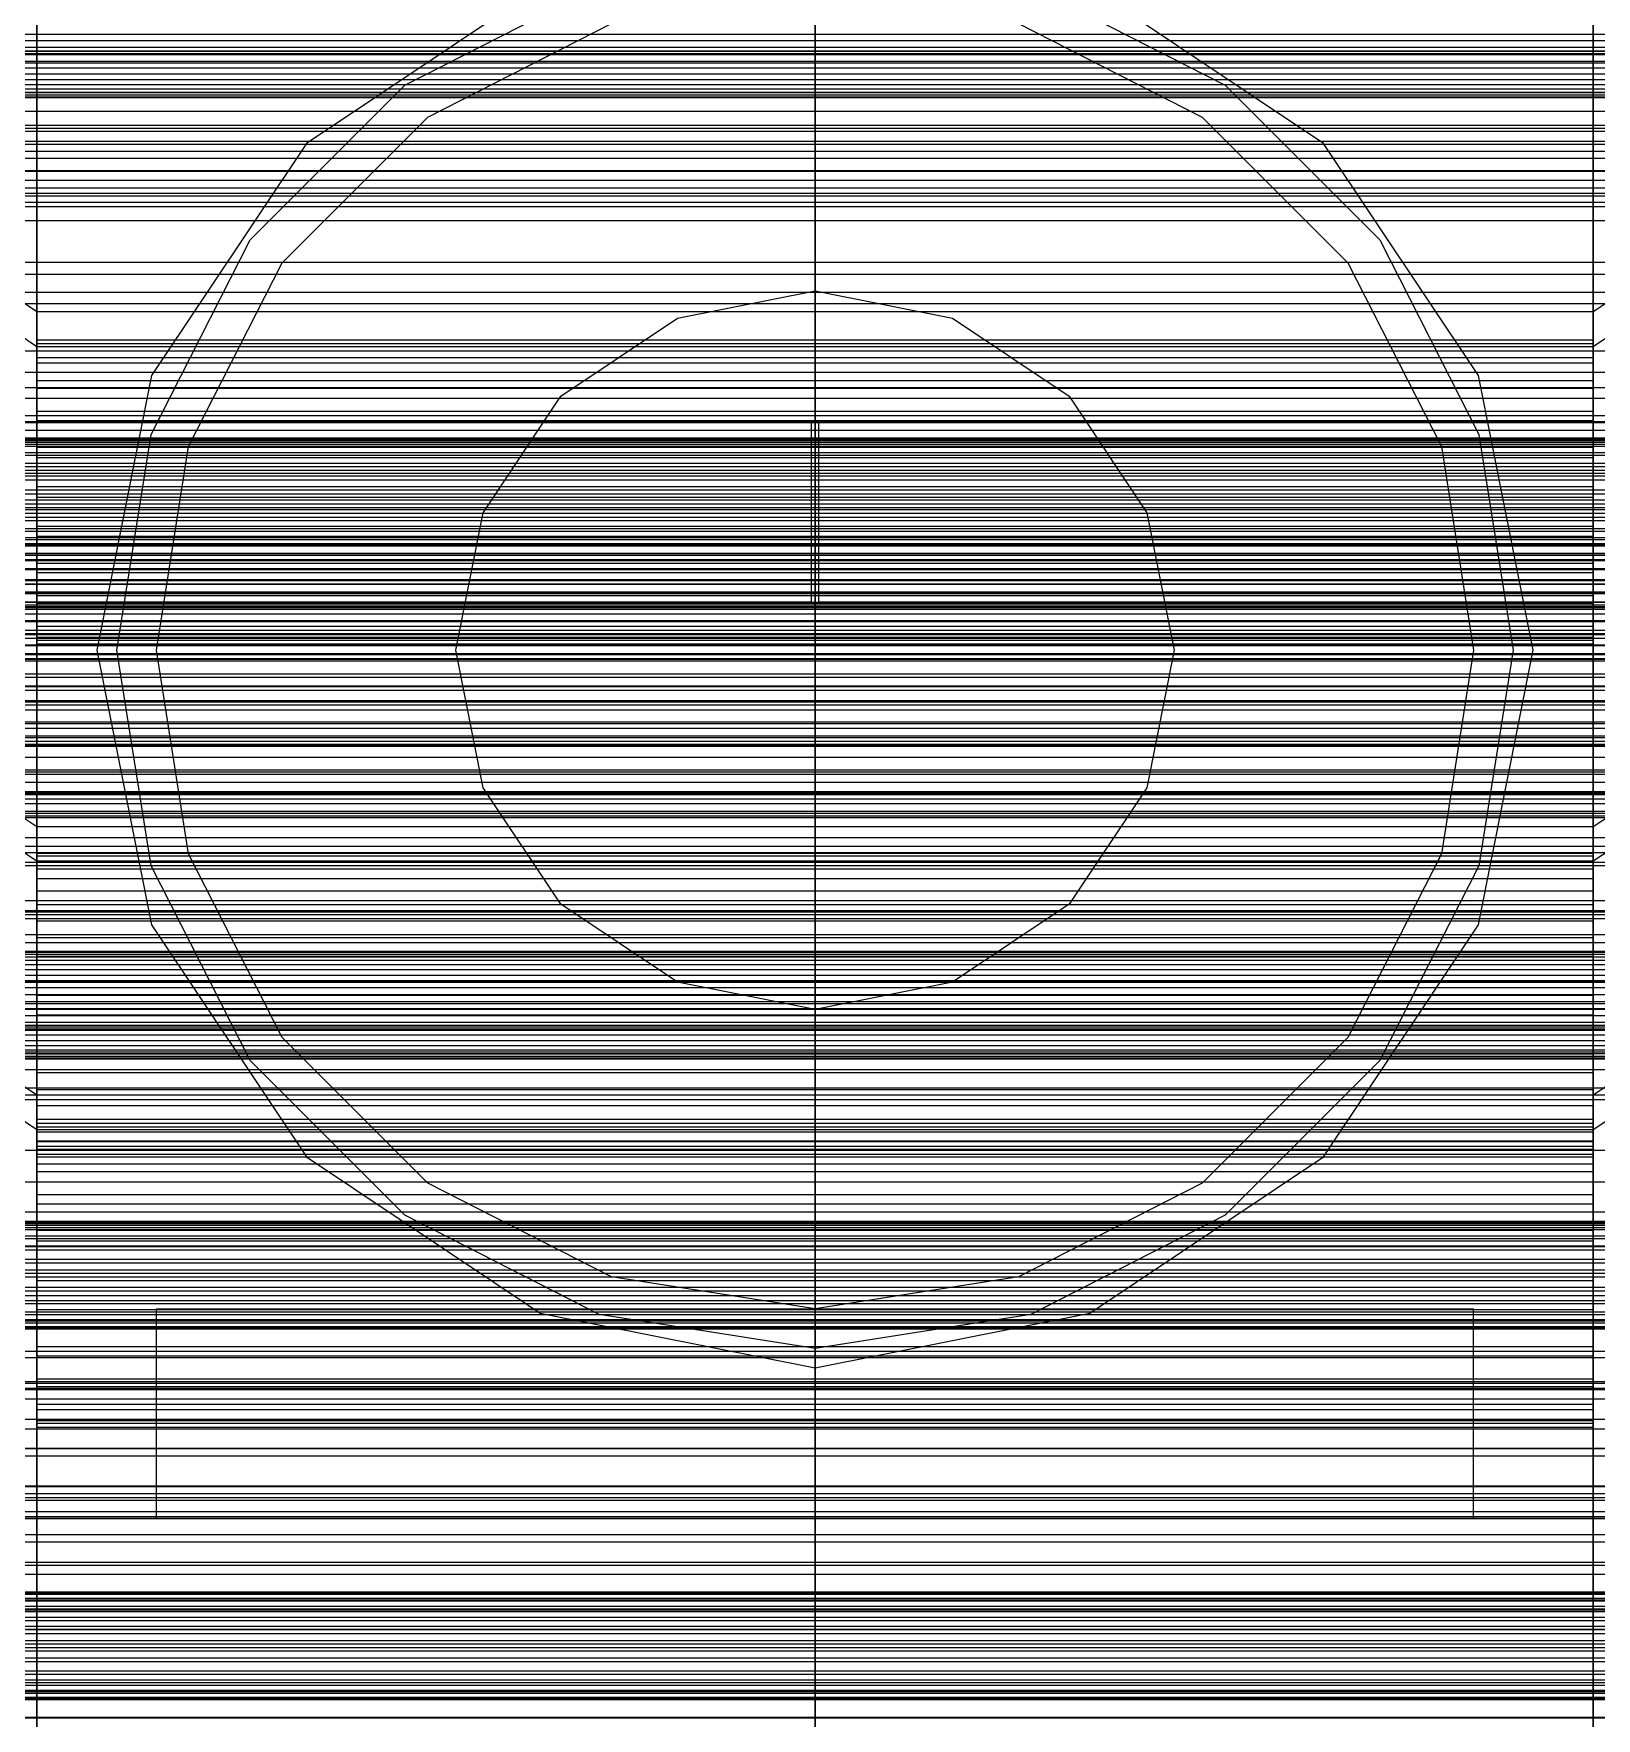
# Model space of a CAD drawing. Header units: millimetres. Extents: x -2500 to 58855, y -53268 to 6837.
# Drawn here: x -130.5 to 130.5, y -33328.3 to -33047.1 of the extents above; entities that cross this region are included whole.
import ezdxf

# ---------------------------------------------------------------- set-up
doc = ezdxf.new("R2010")
doc.units = ezdxf.units.MM
for name, color, linetype, lineweight in [('frontal_adapter-mix', 7, 'Continuous', 0), ('frontal_C01', 7, 'Continuous', 0), ('frontal_C02', 7, 'Continuous', 0), ('frontal_C03', 7, 'Continuous', 0), ('frontal_mezcladora', 7, 'Continuous', 0), ('frontal_secador', 7, 'Continuous', 0)]:
    doc.layers.add(name, color=color, linetype=linetype, lineweight=lineweight)

msp = doc.modelspace()

# ---------------------------------------------------------------- linework, layer by layer
at = {"layer": 'frontal_adapter-mix'}
msp.add_line((150, -33050), (-150, -33050), dxfattribs=at)
at = {"layer": 'frontal_C01'}
for p, q in [((-130, -33179.504), (-130, -32988.369)), ((0, -33179.504), (0, -32988.369)), ((130, -33179.504), (130, -32988.369)), ((-130, -32994.056), (-130, -33185.191)), ((0, -32994.056), (0, -33185.191)), ((130, -32994.056), (130, -33185.191)), ((-311.15, -33047.131), (311.15, -33047.131)), ((-440, -33048.181), (440, -33048.181)), ((-440, -33049.335), (440, -33049.335)), ((-440, -33050.526), (440, -33050.526)), ((-311.15, -33050.386), (311.15, -33050.386)), ((-440, -33051.64), (440, -33051.64)), ((-440, -33052.75), (440, -33052.75)), ((-440, -33053.748), (440, -33053.748)), ((-440, -33054.701), (440, -33054.701)), ((-440, -33055.517), (440, -33055.517)), ((-440, -33056.248), (440, -33056.248)), ((-311.15, -33053.747), (311.15, -33053.747)), ((-440, -33056.825), (440, -33056.825)), ((-440, -33057.284), (440, -33057.284)), ((-440, -33057.583), (440, -33057.583)), ((-440, -33057.74), (440, -33057.74)), ((-311.15, -33056.891), (311.15, -33056.891)), ((-311.15, -33060.023), (311.15, -33060.023)), ((450, -33062.374), (-450, -33062.374)), ((-311.15, -33062.841), (311.15, -33062.841)), ((-311.15, -33065.531), (311.15, -33065.531)), ((-311.15, -33067.832), (311.15, -33067.832)), ((-311.15, -33069.896), (311.15, -33069.896)), ((-311.15, -33071.524), (311.15, -33071.524)), ((-311.15, -33072.821), (311.15, -33072.821)), ((-450, -33075.181), (450, -33075.181)), ((-425, -33075.923), (425, -33075.923)), ((-311.15, -33073.663), (311.15, -33073.663)), ((-311.15, -33074.106), (311.15, -33074.106)), ((425, -33087.291), (-425, -33087.291)), ((425, -33092.188), (-425, -33092.188)), ((-425, -33103.556), (425, -33103.556)), ((-130, -33179.504), (-228.298, -33114.26)), ((228.298, -33114.26), (130, -33179.504)), ((-228.298, -33119.948), (-130, -33185.191)), ((130, -33185.191), (228.298, -33119.948)), ((-130, -33491.691), (-130, -33179.504)), ((0, -33179.504), (-130, -33179.504)), ((0, -33491.691), (0, -33179.504)), ((130, -33179.504), (0, -33179.504)), ((130, -33491.691), (130, -33179.504)), ((-130, -33185.191), (-130, -33183.906)), ((-130, -33183.906), (-130, -33184.349)), ((-130, -33183.906), (130, -33183.906)), ((-130, -33184.349), (-130, -33186.489)), ((-130, -33184.349), (130, -33184.349)), ((-130, -33185.191), (-130, -33497.378)), ((-130, -33185.191), (0, -33185.191)), ((-130, -33188.116), (-130, -33185.191)), ((-130, -33185.191), (130, -33185.191)), ((0, -33185.191), (0, -33497.378)), ((0, -33185.191), (130, -33185.191)), ((130, -33184.349), (130, -33183.906)), ((130, -33183.906), (130, -33185.191)), ((130, -33186.489), (130, -33184.349)), ((130, -33185.191), (130, -33497.378)), ((130, -33185.191), (130, -33188.116)), ((-130, -33186.489), (-130, -33190.18)), ((-130, -33186.489), (130, -33186.489)), ((-130, -33192.481), (-130, -33188.116)), ((-130, -33188.116), (130, -33188.116)), ((130, -33190.18), (130, -33186.489)), ((130, -33188.116), (130, -33192.481)), ((-130, -33190.18), (-130, -33195.171)), ((-130, -33190.18), (130, -33190.18)), ((130, -33195.171), (130, -33190.18)), ((-130, -33197.99), (-130, -33192.481)), ((-130, -33192.481), (130, -33192.481)), ((130, -33192.481), (130, -33197.99)), ((-130, -33195.171), (-130, -33201.122)), ((-130, -33195.171), (130, -33195.171)), ((130, -33201.122), (130, -33195.171)), ((-130, -33204.265), (-130, -33197.99)), ((-130, -33197.99), (130, -33197.99)), ((130, -33197.99), (130, -33204.265)), ((-148, -33200.273), (148, -33200.273)), ((-148, -33200.429), (148, -33200.429)), ((-148, -33200.728), (148, -33200.728)), ((-148, -33201.188), (148, -33201.188)), ((-148, -33201.764), (148, -33201.764)), ((-148, -33202.495), (148, -33202.495)), ((-130, -33201.122), (-130, -33207.627)), ((130, -33201.122), (-130, -33201.122)), ((130, -33207.627), (130, -33201.122)), ((-148, -33203.311), (148, -33203.311)), ((-148, -33204.264), (148, -33204.264)), ((-148, -33205.263), (148, -33205.263)), ((-130, -33210.881), (-130, -33204.265)), ((-130, -33204.265), (130, -33204.265)), ((130, -33204.265), (130, -33210.881)), ((148, -33206.372), (-148, -33206.372)), ((-148, -33207.486), (148, -33207.486)), ((-130, -33207.627), (-130, -33214.243)), ((-130, -33207.627), (130, -33207.627)), ((130, -33214.243), (130, -33207.627)), ((-148, -33208.677), (148, -33208.677)), ((-148, -33209.831), (148, -33209.831)), ((-148, -33211.022), (148, -33211.022)), ((-130, -33217.386), (-130, -33210.881)), ((-130, -33210.881), (130, -33210.881)), ((130, -33210.881), (130, -33217.386)), ((-148, -33212.136), (148, -33212.136)), ((-148, -33213.245), (148, -33213.245)), ((-148, -33214.244), (148, -33214.244)), ((-148, -33215.197), (148, -33215.197)), ((-148, -33216.013), (148, -33216.013)), ((-148, -33216.744), (148, -33216.744)), ((-130, -33214.243), (-130, -33220.519)), ((-130, -33214.243), (130, -33214.243)), ((130, -33220.519), (130, -33214.243)), ((-148, -33217.321), (148, -33217.321)), ((-148, -33217.78), (148, -33217.78)), ((-148, -33218.079), (148, -33218.079)), ((-148, -33218.236), (148, -33218.236)), ((-130, -33223.337), (-130, -33217.386)), ((-130, -33217.386), (130, -33217.386)), ((130, -33217.386), (130, -33223.337)), ((980, -33220.062), (-980, -33220.062)), ((-130, -33220.519), (-130, -33226.027)), ((-130, -33220.519), (130, -33220.519)), ((130, -33226.027), (130, -33220.519)), ((980, -33225.062), (-980, -33225.062)), ((-130, -33228.328), (-130, -33223.337)), ((-130, -33223.337), (130, -33223.337)), ((130, -33223.337), (130, -33228.328)), ((-130, -33226.027), (-130, -33230.392)), ((-130, -33226.027), (130, -33226.027)), ((130, -33230.392), (130, -33226.027)), ((-130, -33232.02), (-130, -33228.328)), ((-130, -33228.328), (130, -33228.328)), ((-130, -33230.392), (-130, -33233.317)), ((-130, -33230.392), (130, -33230.392)), ((130, -33228.328), (130, -33232.02)), ((130, -33233.317), (130, -33230.392)), ((-130, -33234.159), (-130, -33232.02)), ((-130, -33232.02), (130, -33232.02)), ((-130, -33233.317), (-130, -33234.602)), ((-130, -33233.317), (130, -33233.317)), ((130, -33232.02), (130, -33234.159)), ((130, -33234.602), (130, -33233.317)), ((-130, -33234.602), (-130, -33234.159)), ((-130, -33234.159), (130, -33234.159)), ((-130, -33234.602), (130, -33234.602)), ((130, -33234.159), (130, -33234.602)), ((-425, -33267.058), (425, -33267.058)), ((980, -33275.062), (-980, -33275.062)), ((425, -33278.426), (-425, -33278.426)), ((980, -33280.062), (-980, -33280.062)), ((425, -33283.323), (-425, -33283.323)), ((-425, -33294.691), (425, -33294.691))]:
    msp.add_line(p, q, dxfattribs=at)
at = {"layer": 'frontal_C02'}
for p, q in [((-130, -33093.525), (-130, -32962.739)), ((0, -33093.525), (0, -32962.739)), ((130, -33093.525), (130, -32962.739)), ((-130, -32968.48), (-130, -33099.266)), ((0, -32968.48), (0, -33099.266)), ((130, -32968.48), (130, -33099.266)), ((-130, -33093.525), (-228.298, -33027.666)), ((228.298, -33027.666), (130, -33093.525)), ((-228.298, -33033.407), (-130, -33099.266)), ((130, -33099.266), (228.298, -33033.407)), ((-425, -33051.909), (425, -33051.909)), ((425, -33063.385), (-425, -33063.385)), ((425, -33066.756), (-425, -33066.756)), ((-425, -33078.232), (425, -33078.232)), ((-130, -33224.31), (-130, -33093.525)), ((0, -33093.525), (-130, -33093.525)), ((0, -33224.31), (0, -33093.525)), ((130, -33093.525), (0, -33093.525)), ((130, -33224.31), (130, -33093.525)), ((-130, -33099.266), (-130, -33098.172)), ((-130, -33098.172), (-130, -33098.808)), ((-130, -33098.172), (130, -33098.172)), ((130, -33098.808), (130, -33098.172)), ((130, -33098.172), (130, -33099.266)), ((-130, -33098.808), (-130, -33101.131)), ((-130, -33098.808), (130, -33098.808)), ((-130, -33099.266), (-130, -33230.051)), ((-130, -33099.266), (0, -33099.266)), ((-130, -33102.015), (-130, -33099.266)), ((-130, -33099.266), (130, -33099.266)), ((-130, -33101.131), (-130, -33104.982)), ((-130, -33101.131), (130, -33101.131)), ((0, -33099.266), (0, -33230.051)), ((0, -33099.266), (130, -33099.266)), ((130, -33101.131), (130, -33098.808)), ((130, -33099.266), (130, -33230.051)), ((130, -33099.266), (130, -33102.015)), ((130, -33104.982), (130, -33101.131)), ((-130, -33106.232), (-130, -33102.015)), ((-130, -33102.015), (130, -33102.015)), ((130, -33102.015), (130, -33106.232)), ((-130, -33104.982), (-130, -33110.099)), ((-130, -33104.982), (130, -33104.982)), ((-130, -33111.63), (-130, -33106.232)), ((-130, -33106.232), (130, -33106.232)), ((130, -33110.099), (130, -33104.982)), ((130, -33106.232), (130, -33111.63)), ((-130, -33110.099), (-130, -33116.133)), ((-130, -33110.099), (130, -33110.099)), ((-130, -33117.84), (-130, -33111.63)), ((-130, -33111.63), (130, -33111.63)), ((130, -33116.133), (130, -33110.099)), ((130, -33111.63), (130, -33117.84)), ((-450, -33113.242), (450, -33113.242)), ((-148, -33114.562), (148, -33114.562)), ((-148, -33114.787), (148, -33114.787)), ((-148, -33114.95), (148, -33114.95)), ((-148, -33115.611), (148, -33115.611)), ((-148, -33115.924), (148, -33115.924)), ((-148, -33116.975), (148, -33116.975)), ((-148, -33117.418), (148, -33117.418)), ((-130, -33116.133), (-130, -33122.673)), ((130, -33116.133), (-130, -33116.133)), ((-130, -33124.44), (-130, -33117.84)), ((-130, -33117.84), (130, -33117.84)), ((130, -33122.673), (130, -33116.133)), ((130, -33117.84), (130, -33124.44)), ((-148, -33118.788), (148, -33118.788)), ((-148, -33119.33), (148, -33119.33)), ((148, -33120.926), (-148, -33120.926)), ((-148, -33121.531), (148, -33121.531)), ((-148, -33123.243), (148, -33123.243)), ((-148, -33123.87), (148, -33123.87)), ((-130, -33122.673), (-130, -33129.273)), ((-130, -33122.673), (130, -33122.673)), ((130, -33129.273), (130, -33122.673)), ((450, -33124.933), (-450, -33124.933)), ((-148, -33125.582), (148, -33125.582)), ((-148, -33126.187), (148, -33126.187)), ((-130, -33130.98), (-130, -33124.44)), ((-130, -33124.44), (130, -33124.44)), ((130, -33124.44), (130, -33130.98)), ((-148, -33127.783), (148, -33127.783)), ((-148, -33128.325), (148, -33128.325)), ((-130, -33129.273), (-130, -33135.484)), ((-130, -33129.273), (130, -33129.273)), ((130, -33135.484), (130, -33129.273)), ((-148, -33129.695), (148, -33129.695)), ((-148, -33130.138), (148, -33130.138)), ((-148, -33131.19), (148, -33131.19)), ((-148, -33131.503), (148, -33131.503)), ((-148, -33132.164), (148, -33132.164)), ((-148, -33132.326), (148, -33132.326)), ((-130, -33137.014), (-130, -33130.98)), ((-130, -33130.98), (130, -33130.98)), ((130, -33130.98), (130, -33137.014)), ((-148, -33132.551), (148, -33132.551)), ((-130, -33135.484), (-130, -33140.881)), ((-130, -33135.484), (130, -33135.484)), ((-130, -33142.131), (-130, -33137.014)), ((-130, -33137.014), (130, -33137.014)), ((130, -33140.881), (130, -33135.484)), ((130, -33137.014), (130, -33142.131)), ((-130, -33140.881), (-130, -33145.098)), ((-130, -33140.881), (130, -33140.881)), ((-130, -33145.982), (-130, -33142.131)), ((-130, -33142.131), (130, -33142.131)), ((130, -33145.098), (130, -33140.881)), ((130, -33142.131), (130, -33145.982)), ((-130, -33145.098), (-130, -33147.848)), ((-130, -33145.098), (130, -33145.098)), ((-130, -33148.305), (-130, -33145.982)), ((-130, -33145.982), (130, -33145.982)), ((130, -33147.848), (130, -33145.098)), ((130, -33145.982), (130, -33148.305)), ((450, -33146.714), (-450, -33146.714)), ((-130, -33147.848), (-130, -33148.941)), ((-130, -33147.848), (130, -33147.848)), ((-130, -33148.941), (-130, -33148.305)), ((-130, -33148.305), (130, -33148.305)), ((-130, -33148.941), (130, -33148.941)), ((130, -33148.941), (130, -33147.848)), ((130, -33148.305), (130, -33148.941)), ((-450, -33158.405), (450, -33158.405)), ((-130, -33224.31), (-228.298, -33158.452)), ((228.298, -33158.452), (130, -33224.31)), ((-228.298, -33164.193), (-130, -33230.051)), ((130, -33230.051), (228.298, -33164.193)), ((-425, -33182.694), (425, -33182.694)), ((425, -33194.17), (-425, -33194.17)), ((425, -33197.541), (-425, -33197.541)), ((-425, -33209.017), (425, -33209.017)), ((-450, -33212.613), (450, -33212.613)), ((450, -33224.303), (-450, -33224.303)), ((-130, -33398.69), (-130, -33224.31)), ((0, -33224.31), (-130, -33224.31)), ((0, -33398.69), (0, -33224.31)), ((130, -33224.31), (0, -33224.31)), ((130, -33398.69), (130, -33224.31)), ((-130, -33230.051), (-130, -33228.957)), ((-130, -33228.957), (-130, -33229.593)), ((-130, -33228.957), (130, -33228.957)), ((-130, -33229.593), (-130, -33231.916)), ((-130, -33229.593), (130, -33229.593)), ((-130, -33230.051), (-130, -33404.431)), ((-130, -33230.051), (0, -33230.051)), ((-130, -33232.8), (-130, -33230.051)), ((-130, -33230.051), (130, -33230.051)), ((0, -33230.051), (0, -33404.431)), ((0, -33230.051), (130, -33230.051)), ((130, -33229.593), (130, -33228.957)), ((130, -33228.957), (130, -33230.051)), ((130, -33231.916), (130, -33229.593)), ((130, -33230.051), (130, -33404.431)), ((130, -33230.051), (130, -33232.8)), ((-130, -33231.916), (-130, -33235.767)), ((-130, -33231.916), (130, -33231.916)), ((-130, -33237.017), (-130, -33232.8)), ((-130, -33232.8), (130, -33232.8)), ((130, -33235.767), (130, -33231.916)), ((130, -33232.8), (130, -33237.017)), ((-130, -33235.767), (-130, -33240.884)), ((-130, -33235.767), (130, -33235.767)), ((130, -33240.884), (130, -33235.767)), ((-130, -33242.415), (-130, -33237.017)), ((-130, -33237.017), (130, -33237.017)), ((130, -33237.017), (130, -33242.415)), ((-130, -33240.884), (-130, -33246.918)), ((-130, -33240.884), (130, -33240.884)), ((130, -33246.918), (130, -33240.884)), ((-130, -33248.625), (-130, -33242.415)), ((-130, -33242.415), (130, -33242.415)), ((130, -33242.415), (130, -33248.625)), ((450, -33246.084), (-450, -33246.084)), ((-148, -33245.347), (148, -33245.347)), ((-148, -33245.573), (148, -33245.573)), ((-148, -33245.735), (148, -33245.735)), ((-148, -33246.396), (148, -33246.396)), ((-148, -33246.709), (148, -33246.709)), ((-130, -33246.918), (-130, -33253.458)), ((130, -33246.918), (-130, -33246.918)), ((130, -33253.458), (130, -33246.918)), ((-148, -33247.76), (148, -33247.76)), ((-148, -33248.203), (148, -33248.203)), ((-148, -33249.573), (148, -33249.573)), ((-148, -33250.116), (148, -33250.116)), ((-130, -33255.225), (-130, -33248.625)), ((-130, -33248.625), (130, -33248.625)), ((130, -33248.625), (130, -33255.225)), ((148, -33251.711), (-148, -33251.711)), ((-148, -33252.316), (148, -33252.316)), ((-148, -33254.029), (148, -33254.029)), ((-148, -33254.655), (148, -33254.655)), ((-130, -33253.458), (-130, -33260.058)), ((-130, -33253.458), (130, -33253.458)), ((-130, -33261.765), (-130, -33255.225)), ((-130, -33255.225), (130, -33255.225)), ((130, -33260.058), (130, -33253.458)), ((130, -33255.225), (130, -33261.765)), ((-450, -33257.775), (450, -33257.775)), ((-148, -33256.367), (148, -33256.367)), ((-148, -33256.972), (148, -33256.972)), ((-148, -33258.568), (148, -33258.568)), ((-148, -33259.11), (148, -33259.11)), ((-148, -33260.481), (148, -33260.481)), ((-148, -33260.923), (148, -33260.923)), ((-130, -33260.058), (-130, -33266.269)), ((-130, -33260.058), (130, -33260.058)), ((-130, -33267.799), (-130, -33261.765)), ((-130, -33261.765), (130, -33261.765)), ((130, -33266.269), (130, -33260.058)), ((130, -33261.765), (130, -33267.799)), ((-148, -33261.975), (148, -33261.975)), ((-148, -33262.288), (148, -33262.288)), ((-148, -33262.949), (148, -33262.949)), ((-148, -33263.111), (148, -33263.111)), ((-148, -33263.336), (148, -33263.336)), ((-130, -33266.269), (-130, -33271.667)), ((-130, -33266.269), (130, -33266.269)), ((130, -33271.667), (130, -33266.269)), ((-130, -33272.916), (-130, -33267.799)), ((-130, -33267.799), (130, -33267.799)), ((130, -33267.799), (130, -33272.916)), ((-130, -33271.667), (-130, -33275.884)), ((-130, -33271.667), (130, -33271.667)), ((-130, -33276.767), (-130, -33272.916)), ((-130, -33272.916), (130, -33272.916)), ((130, -33275.884), (130, -33271.667)), ((130, -33272.916), (130, -33276.767)), ((-130, -33275.884), (-130, -33278.633)), ((-130, -33275.884), (130, -33275.884)), ((-130, -33279.09), (-130, -33276.767)), ((-130, -33276.767), (130, -33276.767)), ((-130, -33278.633), (-130, -33279.726)), ((-130, -33278.633), (130, -33278.633)), ((130, -33278.633), (130, -33275.884)), ((130, -33276.767), (130, -33279.09)), ((130, -33279.726), (130, -33278.633)), ((-130, -33279.726), (-130, -33279.09)), ((-130, -33279.09), (130, -33279.09)), ((-130, -33279.726), (130, -33279.726)), ((130, -33279.09), (130, -33279.726)), ((-311.15, -33290.83), (311.15, -33290.83)), ((-311.15, -33291.466), (311.15, -33291.466)), ((-311.15, -33291.923), (311.15, -33291.923)), ((-311.15, -33293.789), (311.15, -33293.789)), ((-311.15, -33294.672), (311.15, -33294.672)), ((-311.15, -33297.64), (311.15, -33297.64)), ((-311.15, -33298.89), (311.15, -33298.89)), ((-311.15, -33302.757), (311.15, -33302.757)), ((-311.15, -33304.287), (311.15, -33304.287)), ((-440, -33307.22), (440, -33307.22)), ((-440, -33307.445), (440, -33307.445)), ((-440, -33307.607), (440, -33307.607)), ((-440, -33308.268), (440, -33308.268)), ((-440, -33308.581), (440, -33308.581)), ((311.15, -33308.791), (-311.15, -33308.791)), ((-440, -33309.633), (440, -33309.633)), ((-440, -33310.076), (440, -33310.076)), ((-440, -33311.446), (440, -33311.446)), ((-440, -33311.988), (440, -33311.988)), ((-311.15, -33310.498), (311.15, -33310.498)), ((440, -33313.584), (-440, -33313.584)), ((-440, -33314.189), (440, -33314.189)), ((-425, -33313.479), (425, -33313.479)), ((-440, -33315.901), (440, -33315.901)), ((-440, -33316.527), (440, -33316.527)), ((-311.15, -33315.331), (311.15, -33315.331)), ((-311.15, -33317.098), (311.15, -33317.098)), ((-440, -33318.24), (440, -33318.24)), ((-440, -33318.845), (440, -33318.845)), ((-440, -33320.441), (440, -33320.441)), ((-440, -33320.983), (440, -33320.983)), ((-440, -33322.353), (440, -33322.353)), ((-440, -33322.796), (440, -33322.796)), ((-311.15, -33321.931), (311.15, -33321.931)), ((-311.15, -33323.638), (311.15, -33323.638)), ((-440, -33323.847), (440, -33323.847)), ((-440, -33324.16), (440, -33324.16)), ((-440, -33324.821), (440, -33324.821)), ((-440, -33324.984), (440, -33324.984)), ((-440, -33325.209), (440, -33325.209)), ((425, -33324.955), (-425, -33324.955)), ((425, -33328.326), (-425, -33328.326)), ((-311.15, -33328.141), (311.15, -33328.141))]:
    msp.add_line(p, q, dxfattribs=at)
at = {"layer": 'frontal_C03'}
for p, q in [((0, -33106.199), (0, -32842.276)), ((0, -32848.054), (0, -33111.977)), ((430, -33085.291), (-430, -33085.291)), ((430, -33090.291), (-430, -33090.291)), ((0, -33106.199), (-250, -33106.199)), ((0, -33370.122), (0, -33106.199)), ((250, -33106.199), (0, -33106.199)), ((-250, -33110.797), (250, -33110.797)), ((-250, -33111.797), (250, -33111.797)), ((-250, -33111.977), (0, -33111.977)), ((-250, -33111.977), (250, -33111.977)), ((0, -33111.977), (0, -33375.9)), ((0, -33111.977), (250, -33111.977)), ((-250, -33114.91), (250, -33114.91)), ((-250, -33115.258), (250, -33115.258)), ((-250, -33119.923), (250, -33119.923)), ((-250, -33120.415), (250, -33120.415)), ((-250, -33126.494), (250, -33126.494)), ((-250, -33127.097), (250, -33127.097)), ((-268, -33133.795), (268, -33133.795)), ((-268, -33134.077), (268, -33134.077)), ((-268, -33134.127), (268, -33134.127)), ((-268, -33134.952), (268, -33134.952)), ((-268, -33135.05), (268, -33135.05)), ((250, -33134.177), (-250, -33134.177)), ((-250, -33134.849), (250, -33134.849)), ((-268, -33136.362), (268, -33136.362)), ((-268, -33136.5), (268, -33136.5)), ((430, -33140.291), (-430, -33140.291)), ((-268, -33138.21), (268, -33138.21)), ((-268, -33138.38), (268, -33138.38)), ((268, -33140.371), (-268, -33140.371)), ((-268, -33140.56), (268, -33140.56)), ((-268, -33142.697), (268, -33142.697)), ((-268, -33142.893), (268, -33142.893)), ((-250, -33142.447), (250, -33142.447)), ((-250, -33143.143), (250, -33143.143)), ((430, -33145.291), (-430, -33145.291)), ((-268, -33145.03), (268, -33145.03)), ((-268, -33145.219), (268, -33145.219)), ((-268, -33147.21), (268, -33147.21)), ((-268, -33147.379), (268, -33147.379)), ((-268, -33149.089), (268, -33149.089)), ((-268, -33149.228), (268, -33149.228)), ((-268, -33150.54), (268, -33150.54)), ((-268, -33150.638), (268, -33150.638)), ((-268, -33151.462), (268, -33151.462)), ((-268, -33151.513), (268, -33151.513)), ((-268, -33151.794), (268, -33151.794)), ((-250, -33150.74), (250, -33150.74)), ((-250, -33151.413), (250, -33151.413)), ((-250, -33158.493), (250, -33158.493)), ((-250, -33159.095), (250, -33159.095)), ((-250, -33165.175), (250, -33165.175)), ((-250, -33165.667), (250, -33165.667)), ((-250, -33170.332), (250, -33170.332)), ((-250, -33170.68), (250, -33170.68)), ((-250, -33173.613), (250, -33173.613)), ((-250, -33173.793), (250, -33173.793)), ((-250, -33174.793), (250, -33174.793)), ((-450, -33191.812), (450, -33191.812)), ((450, -33203.368), (-450, -33203.368)), ((450, -33205.492), (-450, -33205.492)), ((-450, -33217.049), (450, -33217.049)), ((-450, -33238.749), (450, -33238.749)), ((450, -33249.521), (-450, -33249.521)), ((450, -33272.456), (-450, -33272.456)), ((-450, -33283.228), (450, -33283.228)), ((430, -33284.58), (-430, -33284.58)), ((430, -33289.58), (-430, -33289.58))]:
    msp.add_line(p, q, dxfattribs=at)
at = {"layer": 'frontal_mezcladora'}
for p, q in [((575, -33050), (-575, -33050)), ((-275, -33050), (275, -33050)), ((-575, -33070), (575, -33070)), ((575, -33210), (-575, -33210))]:
    msp.add_line(p, q, dxfattribs=at)
at = {"layer": 'frontal_secador'}
for p, q in [((0, -33100), (0, -32985)), ((0, -32993), (0, -33108)), ((0, -32997), (0, -33112)), ((-84.782, -33065.218), (-45.884, -33039.227)), ((-68.536, -33055.669), (-36.031, -33039.107)), ((36.031, -33039.107), (68.536, -33055.669)), ((45.884, -33039.227), (84.782, -33065.218)), ((-64.656, -33061.008), (-33.992, -33045.384)), ((33.992, -33045.384), (64.656, -33061.008)), ((-94.331, -33081.464), (-68.536, -33055.669)), ((68.536, -33055.669), (94.331, -33081.464)), ((-88.992, -33085.344), (-64.656, -33061.008)), ((64.656, -33061.008), (88.992, -33085.344)), ((-1375, -33065), (1375, -33065)), ((-110.773, -33104.116), (-84.782, -33065.218)), ((84.782, -33065.218), (110.773, -33104.116)), ((-110.893, -33113.969), (-94.331, -33081.464)), ((94.331, -33081.464), (110.893, -33113.969)), ((-104.616, -33116.008), (-88.992, -33085.344)), ((88.992, -33085.344), (104.616, -33116.008)), ((-22.961, -33094.567), (0, -33090)), ((0, -33090), (22.961, -33094.567)), ((-42.426, -33107.574), (-22.961, -33094.567)), ((22.961, -33094.567), (42.426, -33107.574)), ((-143.634, -33100), (0, -33100)), ((0, -33100), (0, -33108)), ((0, -33100), (143.634, -33100)), ((-119.9, -33150), (-110.773, -33104.116)), ((110.773, -33104.116), (119.9, -33150)), ((0, -33108), (-143.634, -33108)), ((-55.433, -33127.039), (-42.426, -33107.574)), ((0, -33108), (0, -33112)), ((143.634, -33108), (0, -33108)), ((42.426, -33107.574), (55.433, -33127.039)), ((-144.288, -33112), (-0.654, -33112)), ((0, -33112), (-143.634, -33112)), ((-142.979, -33112), (0.654, -33112)), ((0.654, -33112), (-0.654, -33112)), ((-0.654, -33112), (-0.654, -33115)), ((-0.654, -33112), (142.979, -33112)), ((143.634, -33112), (0, -33112)), ((0.654, -33115), (0.654, -33112)), ((0.654, -33112), (144.288, -33112)), ((-0.654, -33115), (-144.288, -33115)), ((-144.223, -33115), (-0.589, -33115)), ((-143.045, -33115), (0.589, -33115)), ((-142.979, -33115), (0.654, -33115)), ((-116.6, -33150), (-110.893, -33113.969)), ((-0.654, -33115), (0.654, -33115)), ((-0.589, -33115), (-0.654, -33115)), ((-0.654, -33115), (-0.654, -33139)), ((-0.654, -33115), (142.979, -33115)), ((-0.589, -33139), (-0.589, -33115)), ((-0.589, -33115), (143.045, -33115)), ((0.654, -33115), (0.589, -33115)), ((0.589, -33115), (0.589, -33139)), ((0.589, -33115), (144.223, -33115)), ((0.654, -33139), (0.654, -33115)), ((144.288, -33115), (0.654, -33115)), ((110.893, -33113.969), (116.6, -33150)), ((-110, -33150), (-104.616, -33116.008)), ((104.616, -33116.008), (110, -33150)), ((-60, -33150), (-55.433, -33127.039)), ((55.433, -33127.039), (60, -33150)), ((-144.288, -33139), (-0.654, -33139)), ((-144.223, -33139), (-0.589, -33139)), ((0.589, -33139), (-143.045, -33139)), ((-142.979, -33139), (0.654, -33139)), ((0.654, -33139), (-0.654, -33139)), ((-0.654, -33139), (-0.654, -33142)), ((-0.654, -33139), (-0.589, -33139)), ((-0.654, -33139), (142.979, -33139)), ((143.045, -33139), (-0.589, -33139)), ((0.589, -33139), (0.654, -33139)), ((0.589, -33139), (144.223, -33139)), ((0.654, -33142), (0.654, -33139)), ((0.654, -33139), (144.288, -33139)), ((-0.654, -33142), (-144.288, -33142)), ((-142.979, -33142), (0.654, -33142)), ((-0.654, -33142), (0.654, -33142)), ((-0.654, -33142), (142.979, -33142)), ((144.288, -33142), (0.654, -33142)), ((1250, -33144), (-1250, -33144)), ((-1250, -33148), (1250, -33148)), ((-110.773, -33195.884), (-119.9, -33150)), ((-110.893, -33186.031), (-116.6, -33150)), ((-104.616, -33183.992), (-110, -33150)), ((-55.433, -33172.961), (-60, -33150)), ((60, -33150), (55.433, -33172.961)), ((110, -33150), (104.616, -33183.992)), ((119.9, -33150), (110.773, -33195.884)), ((116.6, -33150), (110.893, -33186.031)), ((1250, -33154), (-1250, -33154)), ((1250, -33154.545), (-1250, -33154.545)), ((1250, -33156), (-1250, -33156)), ((1250, -33156.144), (-1250, -33156.144)), ((1250, -33156.709), (-1250, -33156.709)), ((1250, -33158.686), (-1250, -33158.686)), ((1250, -33160), (-1250, -33160)), ((1320, -33162), (-1320, -33162)), ((1320, -33162.273), (-1320, -33162.273)), ((1320, -33163.072), (-1320, -33163.072)), ((1250, -33162), (-1250, -33162)), ((1320, -33164.343), (-1320, -33164.343)), ((1320, -33166), (-1320, -33166)), ((1250, -33164.651), (-1250, -33164.651)), ((1250, -33165.859), (-1250, -33165.859)), ((-1250, -33166), (1250, -33166)), ((1320, -33167.929), (-1320, -33167.929)), ((-1320, -33170), (1320, -33170)), ((-1250, -33170), (1250, -33170)), ((1320, -33172.071), (-1320, -33172.071)), ((1320, -33174), (-1320, -33174)), ((1250, -33174.141), (-1250, -33174.141)), ((-42.426, -33192.426), (-55.433, -33172.961)), ((55.433, -33172.961), (42.426, -33192.426)), ((1320, -33175.657), (-1320, -33175.657)), ((1320, -33176.928), (-1320, -33176.928)), ((1250, -33177.285), (-1250, -33177.285)), ((1320, -33177.727), (-1320, -33177.727)), ((1320, -33178), (-1320, -33178)), ((1250, -33178), (-1250, -33178)), ((1250, -33181.314), (-1250, -33181.314)), ((1250, -33183.856), (-1250, -33183.856)), ((1250, -33185.455), (-1250, -33185.455)), ((-88.992, -33214.656), (-104.616, -33183.992)), ((104.616, -33183.992), (88.992, -33214.656)), ((1250, -33186), (-1250, -33186)), ((-94.331, -33218.536), (-110.893, -33186.031)), ((110.893, -33186.031), (94.331, -33218.536)), ((1360, -33193.5), (-1360, -33193.5)), ((1250, -33193.75), (-1250, -33193.75)), ((-22.961, -33205.433), (-42.426, -33192.426)), ((42.426, -33192.426), (22.961, -33205.433)), ((1360, -33194.863), (-1360, -33194.863)), ((-84.782, -33234.782), (-110.773, -33195.884)), ((110.773, -33195.884), (84.782, -33234.782)), ((1360, -33198.859), (-1360, -33198.859)), ((1360, -33205.216), (-1360, -33205.216)), ((0, -33210), (-22.961, -33205.433)), ((22.961, -33205.433), (0, -33210)), ((1360, -33213.5), (-1360, -33213.5)), ((1250, -33212.924), (-1250, -33212.924)), ((-64.656, -33238.992), (-88.992, -33214.656)), ((88.992, -33214.656), (64.656, -33238.992)), ((-68.536, -33244.331), (-94.331, -33218.536)), ((94.331, -33218.536), (68.536, -33244.331)), ((1360, -33223.147), (-1360, -33223.147)), ((-1360, -33233.5), (1360, -33233.5)), ((-1250, -33233.5), (1250, -33233.5)), ((-45.884, -33260.773), (-84.782, -33234.782)), ((84.782, -33234.782), (45.884, -33260.773)), ((-33.992, -33254.616), (-64.656, -33238.992)), ((64.656, -33238.992), (33.992, -33254.616)), ((1360, -33243.853), (-1360, -33243.853)), ((-36.031, -33260.893), (-68.536, -33244.331)), ((68.536, -33244.331), (36.031, -33260.893)), ((1360, -33253.5), (-1360, -33253.5)), ((1250, -33254.076), (-1250, -33254.076)), ((0, -33260), (-33.992, -33254.616)), ((33.992, -33254.616), (0, -33260)), ((1360, -33261.784), (-1360, -33261.784)), ((-110, -33260), (110, -33260)), ((-110, -33295), (-110, -33260)), ((0, -33269.9), (-45.884, -33260.773)), ((0, -33266.6), (-36.031, -33260.893)), ((45.884, -33260.773), (0, -33269.9)), ((36.031, -33260.893), (0, -33266.6)), ((110, -33295), (110, -33260)), ((1360, -33268.141), (-1360, -33268.141)), ((1360, -33272.137), (-1360, -33272.137)), ((1360, -33273.5), (-1360, -33273.5)), ((1250, -33273.25), (-1250, -33273.25)), ((1250, -33289.715), (-1250, -33289.715)), ((-135, -33295), (135, -33295)), ((-110, -33295), (110, -33295)), ((1250, -33302.349), (-1250, -33302.349)), ((1250, -33310.291), (-1250, -33310.291)), ((1250, -33313), (-1250, -33313))]:
    msp.add_line(p, q, dxfattribs=at)

doc.saveas('drawing.dxf')
